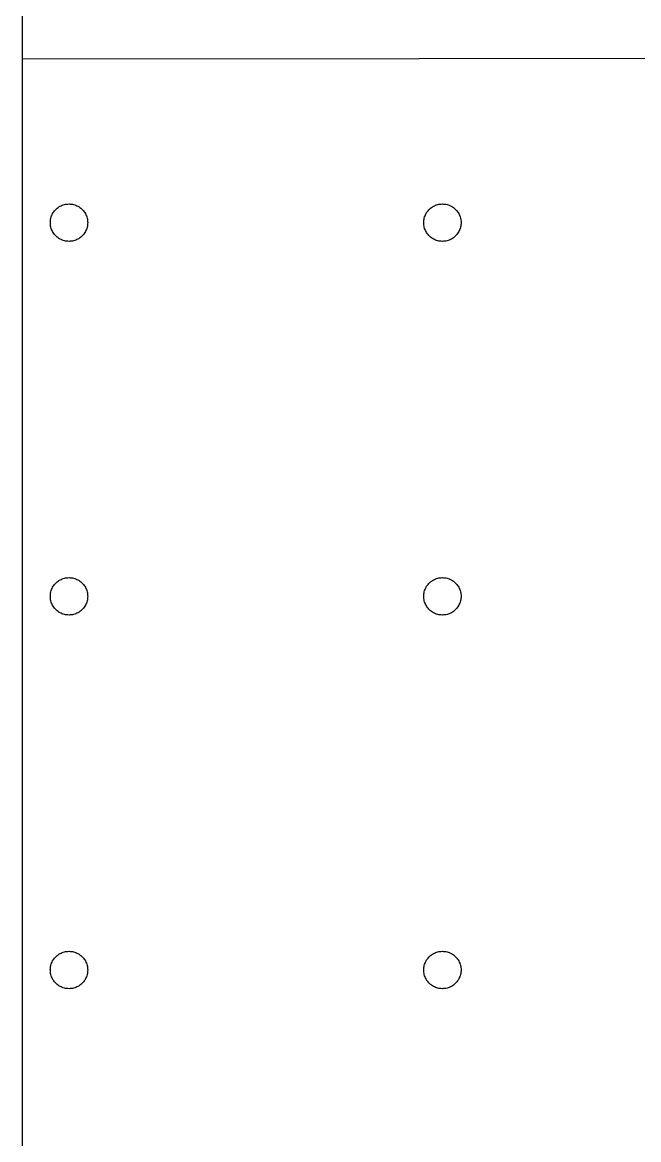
# Model space of a CAD drawing. Extents: x 2 to 1502, y 3 to 1555.
# Drawn here: x 2.1 to 189.3, y 575.2 to 914.3 of the extents above; entities that cross this region are included whole.
import ezdxf

# ---------------------------------------------------------------- set-up
doc = ezdxf.new("R2010")
doc.units = 0
doc.layers.get('0').update_dxf_attribs({"linetype": 'CONTINUOUS'})

msp = doc.modelspace()

# ---------------------------------------------------------------- linework, layer by layer
at = {"color": 7}
for points in [[(2.148618, 1555.065499), (2.148618, 903.096983)], [(484.413368, 903.471983), (2.148611, 903.096983), (2.148611, 903.096983)], [(2.148611, 903.096983), (2.148611, 350.341136)], [(12.441124, 857.623395), (12.708431, 857.858955)], [(12.708431, 857.858955), (12.989629, 858.07722)], [(12.989629, 858.07722), (13.284431, 858.27735)], [(13.284431, 858.27735), (13.590859, 858.458768)], [(13.590859, 858.458768), (13.908341, 858.62034)], [(13.908341, 858.62034), (14.235176, 858.76179)], [(14.235176, 858.76179), (14.570231, 858.882548)], [(14.570231, 858.882548), (14.912089, 858.982043)], [(14.912089, 858.982043), (15.259616, 859.059713)], [(15.259616, 859.059713), (15.611396, 859.115288)], [(15.611396, 859.115273), (15.966011, 859.148723)], [(15.966011, 859.148723), (16.322036, 859.160048)], [(16.322036, 859.160063), (16.678069, 859.148738)], [(16.678069, 859.148738), (17.032684, 859.115288)], [(17.032684, 859.115295), (17.384464, 859.05972)], [(17.384464, 859.059735), (17.731991, 858.982065)], [(17.731991, 858.982065), (18.073849, 858.88257)], [(18.073849, 858.88257), (18.408904, 858.761813)], [(18.408904, 858.761813), (18.735739, 858.620363)], [(18.735739, 858.620363), (19.053221, 858.45879)], [(19.053221, 858.45879), (19.359649, 858.277373)], [(19.359649, 858.277373), (19.654451, 858.077243)], [(19.654451, 858.077243), (19.935649, 857.858978)], [(19.935649, 857.858978), (20.202956, 857.623418)], [(125.826922, 857.623373), (126.093945, 857.858933)], [(126.093945, 857.858933), (126.375427, 858.077198)], [(126.375427, 858.077198), (126.669945, 858.277328)], [(126.669945, 858.277328), (126.97665, 858.458745)], [(126.97665, 858.458745), (127.293847, 858.620318)], [(127.293847, 858.620318), (127.620682, 858.761768)], [(127.620682, 858.761768), (127.956022, 858.882525)], [(127.956022, 858.882525), (128.29788, 858.98202)], [(128.29788, 858.98202), (128.645407, 859.05969)], [(128.645407, 859.05969), (128.997187, 859.115265)], [(128.997187, 859.11525), (129.351802, 859.1487)], [(129.351802, 859.1487), (129.707835, 859.160025)], [(129.707835, 859.16004), (130.063867, 859.148715)], [(130.063867, 859.148715), (130.418482, 859.115265)], [(130.418482, 859.115273), (130.770262, 859.059698)], [(130.770262, 859.059713), (131.11779, 858.982043)], [(131.11779, 858.982043), (131.459647, 858.882548)], [(131.459647, 858.882548), (131.794702, 858.76179)], [(131.794702, 858.76179), (132.121537, 858.62034)], [(132.121537, 858.62034), (132.439012, 858.458768)], [(132.439012, 858.458768), (132.74544, 858.27735)], [(132.74544, 858.27735), (133.040242, 858.07722)], [(133.040242, 858.07722), (133.32144, 857.858955)], [(133.32144, 857.858955), (133.588747, 857.623395)], [(10.697539, 854.201408), (10.753114, 854.553188)], [(10.753099, 854.553188), (10.830761, 854.900715)], [(10.830761, 854.900715), (10.930264, 855.24258)], [(10.930264, 855.24258), (11.051014, 855.577635)], [(11.051014, 855.577635), (11.192464, 855.90447)], [(11.192464, 855.90447), (11.354044, 856.221945)], [(11.354044, 856.221945), (11.535461, 856.528373)], [(11.535461, 856.528373), (11.735584, 856.823175)], [(11.735584, 856.823175), (11.953849, 857.104373)], [(11.953849, 857.104373), (12.189409, 857.37168)], [(12.189409, 857.37168), (12.441124, 857.623395)], [(20.202956, 857.623418), (20.454671, 857.371703)], [(20.454671, 857.371703), (20.690231, 857.104395)], [(20.690231, 857.104395), (20.908496, 856.823198)], [(20.908496, 856.823198), (21.108626, 856.528395)], [(21.108626, 856.528395), (21.290044, 856.221968)], [(21.290044, 856.221968), (21.451616, 855.904493)], [(21.451616, 855.904493), (21.593066, 855.577658)], [(21.593066, 855.577658), (21.713824, 855.242603)], [(21.713824, 855.242603), (21.813319, 854.900738)], [(21.813319, 854.900738), (21.890989, 854.55321)], [(21.890989, 854.55321), (21.946564, 854.20143)], [(124.08333, 854.201385), (124.138905, 854.553165)], [(124.13889, 854.553165), (124.21656, 854.900693)], [(124.21656, 854.900693), (124.316055, 855.242558)], [(124.316055, 855.242558), (124.436527, 855.577613)], [(124.436527, 855.577613), (124.577977, 855.904448)], [(124.577977, 855.904448), (124.739835, 856.221923)], [(124.739835, 856.221923), (124.920967, 856.52835)], [(124.920967, 856.52835), (125.121375, 856.823153)], [(125.121375, 856.823153), (125.339647, 857.10435)], [(125.339647, 857.10435), (125.5752, 857.371658)], [(125.5752, 857.371658), (125.826922, 857.623373)], [(133.588747, 857.623395), (133.840462, 857.37168)], [(133.840462, 857.37168), (134.076022, 857.104373)], [(134.076022, 857.104373), (134.294287, 856.823175)], [(134.294287, 856.823175), (134.494417, 856.528373)], [(134.494417, 856.528373), (134.675835, 856.221945)], [(134.675835, 856.221945), (134.837407, 855.90447)], [(134.837407, 855.90447), (134.978857, 855.577635)], [(134.978857, 855.577635), (135.099615, 855.24258)], [(135.099615, 855.24258), (135.19911, 854.900715)], [(135.19911, 854.900715), (135.27678, 854.553188)], [(135.27678, 854.553188), (135.332355, 854.201408)], [(10.652764, 853.490768), (10.664089, 853.8468)], [(10.664104, 853.134735), (10.652779, 853.490768)], [(10.664089, 853.8468), (10.697539, 854.201408)], [(10.697554, 852.78012), (10.664104, 853.134735)], [(10.753114, 852.42834), (10.697539, 852.78012)], [(10.830776, 852.080813), (10.753114, 852.42834)], [(10.930279, 851.738955), (10.830776, 852.080813)], [(11.051029, 851.403615), (10.930279, 851.738955)], [(11.192479, 851.07678), (11.051029, 851.403615)], [(11.354059, 850.759583), (11.192479, 851.07678)], [(21.451631, 851.076803), (21.290059, 850.759605)], [(21.593081, 851.403638), (21.451631, 851.076803)], [(21.713839, 851.738978), (21.593081, 851.403638)], [(21.813334, 852.080835), (21.713839, 851.738978)], [(21.891004, 852.428363), (21.813334, 852.080835)], [(21.946556, 852.780143), (21.890981, 852.428363)], [(21.946541, 854.20143), (21.979991, 853.846823)], [(21.980006, 853.134758), (21.946556, 852.780143)], [(21.979991, 853.846823), (21.991316, 853.49079)], [(21.991331, 853.49079), (21.980006, 853.134758)], [(124.03857, 853.490745), (124.049595, 853.846778)], [(124.049625, 853.134713), (124.0386, 853.490745)], [(124.049595, 853.846778), (124.083345, 854.201385)], [(124.083375, 852.780098), (124.049625, 853.134713)], [(124.138935, 852.428318), (124.08336, 852.780098)], [(124.216605, 852.08079), (124.138935, 852.428318)], [(124.3161, 851.738933), (124.216605, 852.08079)], [(124.436572, 851.403593), (124.3161, 851.738933)], [(124.578022, 851.076758), (124.436572, 851.403593)], [(124.73988, 850.75956), (124.578022, 851.076758)], [(134.837415, 851.07678), (134.675842, 850.759583)], [(134.978865, 851.403615), (134.837415, 851.07678)], [(135.099622, 851.738955), (134.978865, 851.403615)], [(135.199117, 852.080813), (135.099622, 851.738955)], [(135.276787, 852.42834), (135.199117, 852.080813)], [(135.332347, 852.78012), (135.276772, 852.42834)], [(135.33234, 854.201408), (135.36579, 853.8468)], [(135.365797, 853.134735), (135.332347, 852.78012)], [(135.36579, 853.8468), (135.377115, 853.490768)], [(135.377122, 853.490768), (135.365797, 853.134735)], [(11.535476, 850.452878), (11.354059, 850.759583)], [(11.735599, 850.15836), (11.535476, 850.452878)], [(11.953864, 849.876878), (11.735599, 850.15836)], [(12.189424, 849.609855), (11.953864, 849.876878)], [(12.441139, 849.358133), (12.189424, 849.609855)], [(12.708446, 849.12258), (12.441139, 849.358133)], [(12.989644, 848.904308), (12.708446, 849.12258)], [(13.284446, 848.7039), (12.989644, 848.904308)], [(13.590874, 848.522768), (13.284446, 848.7039)], [(13.908356, 848.36091), (13.590874, 848.522768)], [(14.235191, 848.21946), (13.908356, 848.36091)], [(14.570246, 848.098988), (14.235191, 848.21946)], [(14.912104, 847.999493), (14.570246, 848.098988)], [(15.259631, 847.921823), (14.912104, 847.999493)], [(15.611411, 847.866263), (15.259631, 847.921838)], [(15.966026, 847.832528), (15.611411, 847.866278)], [(16.322051, 847.82148), (15.966026, 847.832505)], [(16.678084, 847.832535), (16.322051, 847.82151)], [(17.032699, 847.866285), (16.678084, 847.832535)], [(17.384479, 847.921845), (17.032699, 847.86627)], [(17.732006, 847.999515), (17.384479, 847.921845)], [(18.073864, 848.09901), (17.732006, 847.999515)], [(18.408919, 848.219483), (18.073864, 848.09901)], [(18.735754, 848.360933), (18.408919, 848.219483)], [(19.053236, 848.52279), (18.735754, 848.360933)], [(19.359664, 848.703923), (19.053236, 848.52279)], [(19.654466, 848.90433), (19.359664, 848.703923)], [(19.935664, 849.122603), (19.654466, 848.90433)], [(20.202971, 849.358155), (19.935664, 849.122603)], [(20.454686, 849.609878), (20.202971, 849.358155)], [(20.690246, 849.8769), (20.454686, 849.609878)], [(20.908511, 850.158383), (20.690246, 849.8769)], [(21.108641, 850.4529), (20.908511, 850.158383)], [(21.290059, 850.759605), (21.108641, 850.4529)], [(124.921012, 850.452855), (124.73988, 850.75956)], [(125.12142, 850.158338), (124.921012, 850.452855)], [(125.339692, 849.876855), (125.12142, 850.158338)], [(125.575245, 849.609833), (125.339692, 849.876855)], [(125.826967, 849.35811), (125.575245, 849.609833)], [(126.09399, 849.122558), (125.826967, 849.35811)], [(126.375472, 848.904285), (126.09399, 849.122558)], [(126.66999, 848.703878), (126.375472, 848.904285)], [(126.976695, 848.522745), (126.66999, 848.703878)], [(127.293892, 848.360888), (126.976695, 848.522745)], [(127.620727, 848.219438), (127.293892, 848.360888)], [(127.956067, 848.098965), (127.620727, 848.219438)], [(128.297925, 847.99947), (127.956067, 848.098965)], [(128.645452, 847.9218), (128.297925, 847.99947)], [(128.997232, 847.86624), (128.645452, 847.921815)], [(129.351847, 847.832505), (128.997232, 847.866255)], [(129.707842, 847.821458), (129.35181, 847.832483)], [(130.063875, 847.832513), (129.707842, 847.821488)], [(130.41849, 847.866263), (130.063875, 847.832513)], [(130.77027, 847.921823), (130.41849, 847.866248)], [(131.117797, 847.999493), (130.77027, 847.921823)], [(131.459655, 848.098988), (131.117797, 847.999493)], [(131.79471, 848.21946), (131.459655, 848.098988)], [(132.121545, 848.36091), (131.79471, 848.21946)], [(132.43902, 848.522768), (132.121545, 848.36091)], [(132.745447, 848.7039), (132.43902, 848.522768)], [(133.04025, 848.904308), (132.745447, 848.7039)], [(133.321447, 849.12258), (133.04025, 848.904308)], [(133.588755, 849.358133), (133.321447, 849.12258)], [(133.84047, 849.609855), (133.588755, 849.358133)], [(134.07603, 849.876878), (133.84047, 849.609855)], [(134.294295, 850.15836), (134.07603, 849.876878)], [(134.494425, 850.452878), (134.294295, 850.15836)], [(134.675842, 850.759583), (134.494425, 850.452878)], [(11.051006, 742.193591), (11.192456, 742.520516)], [(11.192456, 742.520516), (11.354036, 742.837841)], [(11.354036, 742.837841), (11.535454, 743.144366)], [(11.535454, 743.144366), (11.735576, 743.438966)], [(11.735576, 743.438966), (11.953841, 743.720366)], [(11.953841, 743.720366), (12.189401, 743.987516)], [(12.189401, 743.987516), (12.441116, 744.239366)], [(12.441116, 744.239366), (12.708424, 744.474866)], [(12.708424, 744.474866), (12.989621, 744.693191)], [(12.989621, 744.693191), (13.284424, 744.893366)], [(13.284424, 744.893366), (13.590851, 745.074716)], [(13.590851, 745.074716), (13.908334, 745.236341)], [(13.908334, 745.236341), (14.235169, 745.377791)], [(14.235169, 745.377791), (14.570224, 745.498466)], [(14.570224, 745.498466), (14.912081, 745.597841)], [(14.912081, 745.597841), (15.259609, 745.675541)], [(15.259609, 745.675541), (15.611389, 745.731041)], [(15.611389, 745.731191), (15.966004, 745.764941)], [(15.966004, 745.764716), (16.322029, 745.775966)], [(16.322029, 745.775966), (16.678061, 745.764716)], [(16.678061, 745.764716), (17.032676, 745.730966)], [(17.032676, 745.731191), (17.384456, 745.675691)], [(17.384456, 745.675541), (17.731984, 745.597841)], [(17.731984, 745.597841), (18.073841, 745.498466)], [(18.073841, 745.498466), (18.408896, 745.377791)], [(18.408896, 745.377791), (18.735731, 745.236341)], [(18.735731, 745.236341), (19.053214, 745.074716)], [(19.053214, 745.074716), (19.359641, 744.893366)], [(19.359641, 744.893366), (19.654444, 744.693191)], [(19.654444, 744.693191), (19.935641, 744.474866)], [(19.935641, 744.474866), (20.202949, 744.239366)], [(20.202949, 744.239366), (20.454664, 743.987516)], [(20.454664, 743.987516), (20.690224, 743.720366)], [(20.690224, 743.720366), (20.908489, 743.438966)], [(20.908489, 743.438966), (21.108619, 743.144366)], [(21.108619, 743.144366), (21.290036, 742.837841)], [(21.290036, 742.837841), (21.451609, 742.520516)], [(21.451609, 742.520516), (21.593059, 742.193591)], [(124.436625, 742.193591), (124.578075, 742.520516)], [(124.578075, 742.520516), (124.739932, 742.837841)], [(124.739932, 742.837841), (124.921065, 743.144366)], [(124.921065, 743.144366), (125.121472, 743.438966)], [(125.121472, 743.438966), (125.339745, 743.720366)], [(125.339745, 743.720366), (125.575297, 743.987516)], [(125.575297, 743.987516), (125.82702, 744.239366)], [(125.82702, 744.239366), (126.094042, 744.474866)], [(126.094042, 744.474866), (126.375525, 744.693191)], [(126.375525, 744.693191), (126.670042, 744.893366)], [(126.670042, 744.893366), (126.976747, 745.074716)], [(126.976747, 745.074716), (127.293945, 745.236341)], [(127.293945, 745.236341), (127.62078, 745.377791)], [(127.62078, 745.377791), (127.95612, 745.498466)], [(127.95612, 745.498466), (128.297977, 745.597841)], [(128.297977, 745.597841), (128.645505, 745.675541)], [(128.645505, 745.675541), (128.997285, 745.731041)], [(128.997285, 745.731191), (129.3519, 745.764941)], [(129.3519, 745.764716), (129.707932, 745.775966)], [(129.707932, 745.775966), (130.063965, 745.764716)], [(130.063965, 745.764716), (130.41858, 745.730966)], [(130.41858, 745.731191), (130.77036, 745.675691)], [(130.77036, 745.675541), (131.117887, 745.597841)], [(131.117887, 745.597841), (131.459745, 745.498466)], [(131.459745, 745.498466), (131.7948, 745.377791)], [(131.7948, 745.377791), (132.121635, 745.236341)], [(132.121635, 745.236341), (132.43911, 745.074716)], [(132.43911, 745.074716), (132.745537, 744.893366)], [(132.745537, 744.893366), (133.04034, 744.693191)], [(133.04034, 744.693191), (133.321537, 744.474866)], [(133.321537, 744.474866), (133.588845, 744.239366)], [(133.588845, 744.239366), (133.84056, 743.987516)], [(133.84056, 743.987516), (134.07612, 743.720366)], [(134.07612, 743.720366), (134.294385, 743.438966)], [(134.294385, 743.438966), (134.494515, 743.144366)], [(134.494515, 743.144366), (134.675932, 742.837841)], [(134.675932, 742.837841), (134.837505, 742.520516)], [(134.837505, 742.520516), (134.978955, 742.193591)], [(10.652756, 740.106641), (10.664081, 740.462591)], [(10.664096, 739.750616), (10.652771, 740.106641)], [(10.664081, 740.462591), (10.697531, 740.817191)], [(10.697546, 739.396091), (10.664096, 739.750616)], [(10.697531, 740.817191), (10.753106, 741.168941)], [(10.753106, 739.044341), (10.697531, 739.396091)], [(10.753091, 741.168941), (10.830754, 741.516566)], [(10.830754, 741.516566), (10.930256, 741.858566)], [(10.930256, 741.858566), (11.051006, 742.193591)], [(21.593059, 742.193591), (21.713816, 741.858566)], [(21.713816, 741.858566), (21.813311, 741.516566)], [(21.813311, 741.516566), (21.890981, 741.168941)], [(21.946549, 739.396091), (21.890974, 739.044341)], [(21.890981, 741.168941), (21.946556, 740.817191)], [(21.946534, 740.817191), (21.979984, 740.462591)], [(21.979999, 739.750616), (21.946549, 739.396091)], [(21.979984, 740.462591), (21.991309, 740.106641)], [(21.991324, 740.106641), (21.979999, 739.750616)], [(124.038667, 740.106641), (124.049692, 740.462591)], [(124.049722, 739.750616), (124.038697, 740.106641)], [(124.049692, 740.462591), (124.083442, 740.817191)], [(124.083472, 739.396091), (124.049722, 739.750616)], [(124.083427, 740.817191), (124.139002, 741.168941)], [(124.139032, 739.044341), (124.083457, 739.396091)], [(124.138987, 741.168941), (124.216657, 741.516566)], [(124.216657, 741.516566), (124.316152, 741.858566)], [(124.316152, 741.858566), (124.436625, 742.193591)], [(134.978955, 742.193591), (135.099712, 741.858566)], [(135.099712, 741.858566), (135.199207, 741.516566)], [(135.199207, 741.516566), (135.276877, 741.168941)], [(135.332445, 739.396091), (135.27687, 739.044341)], [(135.276877, 741.168941), (135.332452, 740.817191)], [(135.332437, 740.817191), (135.365887, 740.462591)], [(135.365895, 739.750616), (135.332445, 739.396091)], [(135.365887, 740.462591), (135.377212, 740.106641)], [(135.37722, 740.106641), (135.365895, 739.750616)], [(10.830769, 738.696716), (10.753106, 739.044341)], [(10.930271, 738.354716), (10.830769, 738.696716)], [(11.051021, 738.019616), (10.930271, 738.354716)], [(11.192471, 737.692766), (11.051021, 738.019616)], [(11.354051, 737.375441), (11.192471, 737.692766)], [(11.535469, 737.068841), (11.354051, 737.375441)], [(11.735591, 736.774316), (11.535469, 737.068841)], [(11.953856, 736.492841), (11.735591, 736.774316)], [(12.189416, 736.225766), (11.953856, 736.492841)], [(12.441131, 735.973916), (12.189416, 736.225766)], [(12.708439, 735.738341), (12.441131, 735.973916)], [(12.989636, 735.520091), (12.708439, 735.738341)], [(19.935656, 735.738341), (19.654459, 735.520091)], [(20.202964, 735.973916), (19.935656, 735.738341)], [(20.454679, 736.225766), (20.202964, 735.973916)], [(20.690239, 736.492841), (20.454679, 736.225766)], [(20.908504, 736.774316), (20.690239, 736.492841)], [(21.108634, 737.068841), (20.908504, 736.774316)], [(21.290051, 737.375441), (21.108634, 737.068841)], [(21.451624, 737.692766), (21.290051, 737.375441)], [(21.593074, 738.019616), (21.451624, 737.692766)], [(21.713831, 738.354716), (21.593074, 738.019616)], [(21.813326, 738.696716), (21.713831, 738.354716)], [(21.890996, 739.044341), (21.813326, 738.696716)], [(124.216702, 738.696716), (124.139032, 739.044341)], [(124.316197, 738.354716), (124.216702, 738.696716)], [(124.43667, 738.019616), (124.316197, 738.354716)], [(124.57812, 737.692766), (124.43667, 738.019616)], [(124.739977, 737.375441), (124.57812, 737.692766)], [(124.92111, 737.068841), (124.739977, 737.375441)], [(125.121517, 736.774316), (124.92111, 737.068841)], [(125.33979, 736.492841), (125.121517, 736.774316)], [(125.575342, 736.225766), (125.33979, 736.492841)], [(125.827065, 735.973916), (125.575342, 736.225766)], [(126.094087, 735.738341), (125.827065, 735.973916)], [(126.37557, 735.520091), (126.094087, 735.738341)], [(133.321545, 735.738341), (133.040347, 735.520091)], [(133.588852, 735.973916), (133.321545, 735.738341)], [(133.840567, 736.225766), (133.588852, 735.973916)], [(134.076127, 736.492841), (133.840567, 736.225766)], [(134.294392, 736.774316), (134.076127, 736.492841)], [(134.494522, 737.068841), (134.294392, 736.774316)], [(134.67594, 737.375441), (134.494522, 737.068841)], [(134.837512, 737.692766), (134.67594, 737.375441)], [(134.978962, 738.019616), (134.837512, 737.692766)], [(135.09972, 738.354716), (134.978962, 738.019616)], [(135.199215, 738.696716), (135.09972, 738.354716)], [(135.276885, 739.044341), (135.199215, 738.696716)], [(13.284439, 735.319916), (12.989636, 735.520091)], [(13.590866, 735.138566), (13.284439, 735.319916)], [(13.908349, 734.976941), (13.590866, 735.138566)], [(14.235184, 734.835491), (13.908349, 734.976941)], [(14.570239, 734.714816), (14.235184, 734.835491)], [(14.912096, 734.615441), (14.570239, 734.714816)], [(15.259624, 734.537741), (14.912096, 734.615441)], [(15.611404, 734.482016), (15.259624, 734.537516)], [(15.966019, 734.448566), (15.611404, 734.482316)], [(16.322044, 734.437391), (15.966019, 734.448641)], [(16.678076, 734.448566), (16.322044, 734.437316)], [(17.032691, 734.482016), (16.678076, 734.448266)], [(17.384471, 734.537741), (17.032691, 734.482241)], [(17.731999, 734.615441), (17.384471, 734.537741)], [(18.073856, 734.714816), (17.731999, 734.615441)], [(18.408911, 734.835491), (18.073856, 734.714816)], [(18.735746, 734.976941), (18.408911, 734.835491)], [(19.053229, 735.138566), (18.735746, 734.976941)], [(19.359656, 735.319916), (19.053229, 735.138566)], [(19.654459, 735.520091), (19.359656, 735.319916)], [(126.670087, 735.319916), (126.37557, 735.520091)], [(126.976792, 735.138566), (126.670087, 735.319916)], [(127.29399, 734.976941), (126.976792, 735.138566)], [(127.620825, 734.835491), (127.29399, 734.976941)], [(127.956165, 734.714816), (127.620825, 734.835491)], [(128.298022, 734.615441), (127.956165, 734.714816)], [(128.64555, 734.537741), (128.298022, 734.615441)], [(128.99733, 734.482016), (128.64555, 734.537516)], [(129.351945, 734.448566), (128.99733, 734.482316)], [(129.70794, 734.437391), (129.351907, 734.448641)], [(130.063972, 734.448566), (129.70794, 734.437316)], [(130.418587, 734.482016), (130.063972, 734.448266)], [(130.770367, 734.537741), (130.418587, 734.482241)], [(131.117895, 734.615441), (130.770367, 734.537741)], [(131.459752, 734.714816), (131.117895, 734.615441)], [(131.794807, 734.835491), (131.459752, 734.714816)], [(132.121642, 734.976941), (131.794807, 734.835491)], [(132.439117, 735.138566), (132.121642, 734.976941)], [(132.745545, 735.319916), (132.439117, 735.138566)], [(133.040347, 735.520091), (132.745545, 735.319916)], [(11.953736, 630.334466), (12.189296, 630.601766)], [(12.189296, 630.601766), (12.441011, 630.853466)], [(12.441011, 630.853466), (12.708319, 631.089041)], [(12.708319, 631.089041), (12.989516, 631.307291)], [(12.989516, 631.307291), (13.284319, 631.507391)], [(13.284319, 631.507391), (13.590746, 631.688816)], [(13.590746, 631.688816), (13.908229, 631.850366)], [(13.908229, 631.850366), (14.235064, 631.991816)], [(14.235064, 631.991816), (14.570119, 632.112641)], [(14.570119, 632.112641), (14.911976, 632.212091)], [(14.911976, 632.212091), (15.259504, 632.289791)], [(15.259504, 632.289791), (15.611284, 632.345291)], [(15.611284, 632.345366), (15.965899, 632.378366)], [(15.965899, 632.378741), (16.321924, 632.389991)], [(16.321924, 632.390141), (16.677956, 632.378891)], [(16.677956, 632.378741), (17.032571, 632.345741)], [(17.032571, 632.345366), (17.384351, 632.289866)], [(17.384351, 632.289791), (17.731879, 632.212091)], [(17.731879, 632.212091), (18.073736, 632.112641)], [(18.073736, 632.112641), (18.408791, 631.991816)], [(18.408791, 631.991816), (18.735626, 631.850366)], [(18.735626, 631.850366), (19.053109, 631.688816)], [(19.053109, 631.688816), (19.359536, 631.507391)], [(19.359536, 631.507391), (19.654339, 631.307291)], [(19.654339, 631.307291), (19.935536, 631.089041)], [(19.935536, 631.089041), (20.202844, 630.853466)], [(20.202844, 630.853466), (20.454559, 630.601766)], [(20.454559, 630.601766), (20.690119, 630.334466)], [(125.339602, 630.334466), (125.575155, 630.601766)], [(125.575155, 630.601766), (125.826877, 630.853466)], [(125.826877, 630.853466), (126.0939, 631.089041)], [(126.0939, 631.089041), (126.375382, 631.307291)], [(126.375382, 631.307291), (126.6699, 631.507391)], [(126.6699, 631.507391), (126.976605, 631.688816)], [(126.976605, 631.688816), (127.293802, 631.850366)], [(127.293802, 631.850366), (127.620637, 631.991816)], [(127.620637, 631.991816), (127.955977, 632.112641)], [(127.955977, 632.112641), (128.297835, 632.212091)], [(128.297835, 632.212091), (128.645362, 632.289791)], [(128.645362, 632.289791), (128.997142, 632.345291)], [(128.997142, 632.345366), (129.351757, 632.378366)], [(129.351757, 632.378741), (129.70779, 632.389991)], [(129.70779, 632.390141), (130.063822, 632.378891)], [(130.063822, 632.378741), (130.418437, 632.345741)], [(130.418437, 632.345366), (130.770217, 632.289866)], [(130.770217, 632.289791), (131.117745, 632.212091)], [(131.117745, 632.212091), (131.459602, 632.112641)], [(131.459602, 632.112641), (131.794657, 631.991816)], [(131.794657, 631.991816), (132.121492, 631.850366)], [(132.121492, 631.850366), (132.438967, 631.688816)], [(132.438967, 631.688816), (132.745395, 631.507391)], [(132.745395, 631.507391), (133.040197, 631.307291)], [(133.040197, 631.307291), (133.321395, 631.089041)], [(133.321395, 631.089041), (133.588702, 630.853466)], [(133.588702, 630.853466), (133.840417, 630.601766)], [(133.840417, 630.601766), (134.075977, 630.334466)], [(10.663976, 627.076841), (10.697426, 627.431441)], [(10.697426, 627.431441), (10.753001, 627.783266)], [(10.752986, 627.783266), (10.830649, 628.130741)], [(10.830649, 628.130741), (10.930151, 628.472666)], [(10.930151, 628.472666), (11.050901, 628.807691)], [(11.050901, 628.807691), (11.192351, 629.134541)], [(11.192351, 629.134541), (11.353931, 629.452016)], [(11.353931, 629.452016), (11.535349, 629.758466)], [(11.535349, 629.758466), (11.735471, 630.053216)], [(11.735471, 630.053216), (11.953736, 630.334466)], [(20.690119, 630.334466), (20.908384, 630.053216)], [(20.908384, 630.053216), (21.108514, 629.758466)], [(21.108514, 629.758466), (21.289931, 629.452016)], [(21.289931, 629.452016), (21.451504, 629.134541)], [(21.451504, 629.134541), (21.592954, 628.807691)], [(21.592954, 628.807691), (21.713711, 628.472666)], [(21.713711, 628.472666), (21.813206, 628.130741)], [(21.813206, 628.130741), (21.890876, 627.783266)], [(21.890876, 627.783266), (21.946451, 627.431441)], [(21.946429, 627.431441), (21.979879, 627.076841)], [(124.04955, 627.076841), (124.0833, 627.431441)], [(124.083285, 627.431441), (124.13886, 627.783266)], [(124.138845, 627.783266), (124.216515, 628.130741)], [(124.216515, 628.130741), (124.31601, 628.472666)], [(124.31601, 628.472666), (124.436482, 628.807691)], [(124.436482, 628.807691), (124.577932, 629.134541)], [(124.577932, 629.134541), (124.73979, 629.452016)], [(124.73979, 629.452016), (124.920922, 629.758466)], [(124.920922, 629.758466), (125.12133, 630.053216)], [(125.12133, 630.053216), (125.339602, 630.334466)], [(134.075977, 630.334466), (134.294242, 630.053216)], [(134.294242, 630.053216), (134.494372, 629.758466)], [(134.494372, 629.758466), (134.67579, 629.452016)], [(134.67579, 629.452016), (134.837362, 629.134541)], [(134.837362, 629.134541), (134.978812, 628.807691)], [(134.978812, 628.807691), (135.09957, 628.472666)], [(135.09957, 628.472666), (135.199065, 628.130741)], [(135.199065, 628.130741), (135.276735, 627.783266)], [(135.276735, 627.783266), (135.33231, 627.431441)], [(135.332295, 627.431441), (135.365745, 627.076841)], [(10.652651, 626.720816), (10.663976, 627.076841)], [(10.663991, 626.364791), (10.652666, 626.720816)], [(10.697441, 626.010191), (10.663991, 626.364791)], [(10.753001, 625.658366), (10.697426, 626.010191)], [(10.830664, 625.310891), (10.753001, 625.658366)], [(10.930166, 624.969041), (10.830664, 625.310891)], [(11.050916, 624.633641), (10.930166, 624.969041)], [(11.192366, 624.306866), (11.050916, 624.633641)], [(11.353946, 623.989616), (11.192366, 624.306866)], [(11.535364, 623.682941), (11.353946, 623.989616)], [(21.289946, 623.989616), (21.108529, 623.682941)], [(21.451519, 624.306866), (21.289946, 623.989616)], [(21.592969, 624.633641), (21.451519, 624.306866)], [(21.713726, 624.969041), (21.592969, 624.633641)], [(21.813221, 625.310891), (21.713726, 624.969041)], [(21.890891, 625.658366), (21.813221, 625.310891)], [(21.946444, 626.010191), (21.890869, 625.658366)], [(21.979894, 626.364791), (21.946444, 626.010191)], [(21.979879, 627.076841), (21.991204, 626.720816)], [(21.991219, 626.720816), (21.979894, 626.364791)], [(124.038525, 626.720816), (124.04955, 627.076841)], [(124.04958, 626.364791), (124.038555, 626.720816)], [(124.08333, 626.010191), (124.04958, 626.364791)], [(124.13889, 625.658366), (124.083315, 626.010191)], [(124.21656, 625.310891), (124.13889, 625.658366)], [(124.316055, 624.969041), (124.21656, 625.310891)], [(124.436527, 624.633641), (124.316055, 624.969041)], [(124.577977, 624.306866), (124.436527, 624.633641)], [(124.739835, 623.989616), (124.577977, 624.306866)], [(124.920967, 623.682941), (124.739835, 623.989616)], [(134.675797, 623.989616), (134.49438, 623.682941)], [(134.83737, 624.306866), (134.675797, 623.989616)], [(134.97882, 624.633641), (134.83737, 624.306866)], [(135.099577, 624.969041), (134.97882, 624.633641)], [(135.199072, 625.310891), (135.099577, 624.969041)], [(135.276742, 625.658366), (135.199072, 625.310891)], [(135.332302, 626.010191), (135.276727, 625.658366)], [(135.365752, 626.364791), (135.332302, 626.010191)], [(135.365745, 627.076841), (135.37707, 626.720816)], [(135.377077, 626.720816), (135.365752, 626.364791)], [(11.735486, 623.388416), (11.535364, 623.682941)], [(11.953751, 623.106941), (11.735486, 623.388416)], [(12.189311, 622.839941), (11.953751, 623.106941)], [(12.441026, 622.588166), (12.189311, 622.839941)], [(12.708334, 622.352666), (12.441026, 622.588166)], [(12.989531, 622.134341), (12.708334, 622.352666)], [(13.284334, 621.933941), (12.989531, 622.134341)], [(13.590761, 621.752816), (13.284334, 621.933941)], [(13.908244, 621.590966), (13.590761, 621.752816)], [(14.235079, 621.449516), (13.908244, 621.590966)], [(14.570134, 621.329066), (14.235079, 621.449516)], [(14.911991, 621.229541), (14.570134, 621.329066)], [(15.259519, 621.151916), (14.911991, 621.229541)], [(15.611299, 621.096341), (15.259519, 621.151841)], [(15.965914, 621.062591), (15.611299, 621.096341)], [(16.321939, 621.051566), (15.965914, 621.062816)], [(16.677971, 621.062591), (16.321939, 621.051341)], [(17.032586, 621.096341), (16.677971, 621.062591)], [(17.384366, 621.151916), (17.032586, 621.096416)], [(17.731894, 621.229541), (17.384366, 621.151916)], [(18.073751, 621.329066), (17.731894, 621.229541)], [(18.408806, 621.449516), (18.073751, 621.329066)], [(18.735641, 621.590966), (18.408806, 621.449516)], [(19.053124, 621.752816), (18.735641, 621.590966)], [(19.359551, 621.933941), (19.053124, 621.752816)], [(19.654354, 622.134341), (19.359551, 621.933941)], [(19.935551, 622.352666), (19.654354, 622.134341)], [(20.202859, 622.588166), (19.935551, 622.352666)], [(20.454574, 622.839941), (20.202859, 622.588166)], [(20.690134, 623.106941), (20.454574, 622.839941)], [(20.908399, 623.388416), (20.690134, 623.106941)], [(21.108529, 623.682941), (20.908399, 623.388416)], [(125.121375, 623.388416), (124.920967, 623.682941)], [(125.339647, 623.106941), (125.121375, 623.388416)], [(125.5752, 622.839941), (125.339647, 623.106941)], [(125.826922, 622.588166), (125.5752, 622.839941)], [(126.093945, 622.352666), (125.826922, 622.588166)], [(126.375427, 622.134341), (126.093945, 622.352666)], [(126.669945, 621.933941), (126.375427, 622.134341)], [(126.97665, 621.752816), (126.669945, 621.933941)], [(127.293847, 621.590966), (126.97665, 621.752816)], [(127.620682, 621.449516), (127.293847, 621.590966)], [(127.956022, 621.329066), (127.620682, 621.449516)], [(128.29788, 621.229541), (127.956022, 621.329066)], [(128.645407, 621.151916), (128.29788, 621.229541)], [(128.997187, 621.096341), (128.645407, 621.151841)], [(129.351802, 621.062591), (128.997187, 621.096341)], [(129.707797, 621.051566), (129.351765, 621.062816)], [(130.06383, 621.062591), (129.707797, 621.051341)], [(130.418445, 621.096341), (130.06383, 621.062591)], [(130.770225, 621.151916), (130.418445, 621.096416)], [(131.117752, 621.229541), (130.770225, 621.151916)], [(131.45961, 621.329066), (131.117752, 621.229541)], [(131.794665, 621.449516), (131.45961, 621.329066)], [(132.1215, 621.590966), (131.794665, 621.449516)], [(132.438975, 621.752816), (132.1215, 621.590966)], [(132.745402, 621.933941), (132.438975, 621.752816)], [(133.040205, 622.134341), (132.745402, 621.933941)], [(133.321402, 622.352666), (133.040205, 622.134341)], [(133.58871, 622.588166), (133.321402, 622.352666)], [(133.840425, 622.839941), (133.58871, 622.588166)], [(134.075985, 623.106941), (133.840425, 622.839941)], [(134.29425, 623.388416), (134.075985, 623.106941)], [(134.49438, 623.682941), (134.29425, 623.388416)]]:
    msp.add_lwpolyline(points, dxfattribs=at)

doc.saveas('drawing.dxf')
